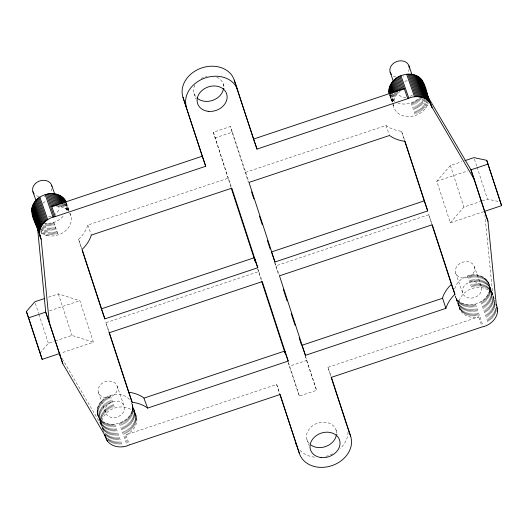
<?xml version="1.0" encoding="UTF-8"?>
<svg xmlns="http://www.w3.org/2000/svg" width="528" height="528" viewBox="0 0 528 528"><rect width="100%" height="100%" fill="white"/><g stroke="black" fill="none" stroke-linecap="round" stroke-linejoin="round"><path stroke-width="0.4" stroke-dasharray="2.64 1.98" d="M103.165 430.498L97.442 414.17C95.542 405.709 102.597 397.907 110.279 395.525A18.025 14.566 -19.3 0 1 130.68 401.062M62.159 358.604L101.647 425.759C100.485 417.569 107.276 410.388 114.668 408.052A18.025 14.566 -19.3 0 1 136.277 416.183C138.765 423.977 132.878 431.897 125.895 434.881L276.632 384.47L279.873 393.723M97.442 414.17C103.402 433.396 137.089 422.585 131.888 403.656A18.025 14.566 -19.3 0 0 131.558 402.758M330.7 375.857L327.914 367.316L478.691 316.892C471.913 318.496 463.518 316.424 460.086 309.89L455.294 296.498C461.498 309.362 481.853 306.24 487.885 294.723C495.541 282.051 478.969 270.488 467.544 276.038A18.025 14.566 -19.3 0 0 454.727 288.889M400.25 91.021L395.683 95.878L393.439 101.607L390.859 94.235M393.089 104.947L393.868 107.342A18.025 14.566 -19.3 0 0 415.477 115.474C421.397 113.5 426.776 108.841 428.287 102.623M39.95 353.06L48.371 343.299L54.45 341.266M483.727 211.629L450.318 222.803L436.775 181.262L450.358 165.521L461.769 161.707M450.318 222.803L463.901 207.062L481.404 201.208M81.418 247.975L78.606 239.389L80.19 237.791A36.049 29.126 -19.3 0 0 87.82 225.067L228.307 178.147L231.812 188.173M397.683 102.927A18.025 14.566 -19.3 0 0 411.088 102.94L415.358 100.993L419.034 98.228L423.416 110.761M69.742 213.055L70.884 215.675A18.025 14.566 -19.3 0 1 58.978 234.683L53.275 235.996L48.715 235.917L44.326 223.384L48.886 223.469L54.595 222.156A18.025 14.566 -19.3 0 0 63.776 215.49M231.02 187.4L213.332 132.238L230.531 126.489L249.011 182.417M214.909 137.993L232.102 132.238L230.531 126.489M48.503 297.185L58.384 293.878L79.867 300.689L93.416 342.23L60.806 353.14M436.775 181.262L467.854 170.867M49.586 310.82L79.867 300.689M108.676 331.3L105.864 322.707L258.773 271.57L262.013 280.823M274.969 262.739L275.972 265.822L428.729 214.731L432.241 224.756M55.209 341.009L71.933 335.419L93.416 342.23M482.163 200.957L487.489 199.175L498.67 201.511M305.435 356.169L316.569 390.311L299.369 396.059L289.337 366.221L306.537 360.472L305.257 356.552M245.5 172.392L386.008 125.459L386.384 125.743A36.049 29.126 -19.3 0 0 400.165 131.116L401.518 131.287L404.488 139.775M460.086 309.89L459.353 308.134A18.025 14.566 -19.3 0 1 471.926 288.572C479.193 285.991 488.928 287.661 492.802 294.941L484.915 215.464M56.423 206.131C60.971 206.197 65.677 207.907 68.633 211.477L65.789 203.366M40.9 232.795L44.497 234.821L48.715 235.917M427.251 101.389L428.023 103.6M426.136 100.142L427.687 104.564M425.462 100.36L427.271 105.521M488.816 283.279L495.086 301.165M424.208 99.086L426.789 106.458M488.413 282.414L494.96 301.112M487.945 281.576L492.327 294.109M487.397 280.784L491.786 293.311M489.74 287.951L494.914 302.729M423.403 99.264L426.241 107.375M486.79 280.025L491.179 292.552M489.694 288.928L495.686 306.035M486.123 279.305L490.512 291.839M489.575 289.905L495.568 307.012M422.275 98.683L425.627 108.266M485.39 278.639L489.779 291.166M489.383 290.882L496.195 310.325M484.605 278.012L488.987 290.545M489.119 291.859L496.201 312.081M420.565 96.604L424.948 109.131M483.76 277.438L488.149 289.971M488.776 292.829L496.135 313.823M482.869 276.923L487.258 289.45M419.826 97.436L424.215 109.963M488.367 293.779L495.719 314.78M481.932 276.461L486.321 288.988M487.885 294.723L495.238 315.718M480.949 276.052L485.338 288.585M487.337 295.634L494.69 316.635M418.183 98.987L422.572 111.514M479.932 275.708L484.321 288.235M486.724 296.531L494.347 318.305M417.285 99.7L421.674 112.233M478.883 275.418L483.265 287.951M486.044 297.396L493.396 318.391M477.8 275.2L482.189 287.727M416.348 100.373L420.73 112.9M474.441 266.693A9.913 8.012 -19.3 0 1 462.488 278.005A9.913 8.012 -19.3 0 1 458.185 264.818A9.913 8.012 -19.3 0 1 474.441 266.693L481.457 286.744A9.913 8.012 -19.3 0 1 469.504 298.056A9.913 8.012 -19.3 0 1 465.208 284.863A9.913 8.012 -19.3 0 1 481.457 286.744M485.311 298.228L492.664 319.222M476.692 275.035L481.081 287.569M415.358 100.993L419.747 113.52M484.513 299.02L491.872 320.021M475.57 274.936L479.952 287.47M414.335 101.561L418.724 114.094M483.668 299.779L491.02 320.78M474.428 274.903L478.817 287.437M413.285 102.076L417.668 114.609M482.77 300.491L490.4 322.271M473.273 274.936L477.662 287.47M412.196 102.538L416.585 115.071M481.826 301.165L489.456 322.938M472.118 275.035L476.507 287.562M480.843 301.785L488.466 323.558M411.088 102.94L415.477 115.474M470.963 275.194L475.352 287.72M469.808 275.411L474.197 287.945M468.666 275.695L473.055 288.222M467.544 276.038L471.926 288.572M475.444 304.082L482.797 325.076M474.302 304.366L481.932 326.146M473.154 304.583L477.536 317.117M471.992 304.742L476.381 317.275M470.837 304.841L475.226 317.368M396.455 92.644L396.97 94.116M395.261 92.037L396.297 94.981M469.689 304.867L474.078 317.401M394.647 92.928L395.683 95.878M468.547 304.834L472.936 317.368M394.099 93.845L395.129 96.789M467.419 304.742L471.808 317.269M393.36 94.043L394.654 97.733M455.638 272.983L462.653 293.033M392.693 94.261L394.238 98.683M466.316 304.577L470.705 317.11M392.093 94.492L393.901 99.653M465.234 304.352L469.623 316.886M391.571 94.73L393.631 100.63M464.185 304.069L468.567 316.595M390.482 94.479L393.32 102.584M390.185 94.717L392.766 102.089M389.961 94.948L392.542 102.32M463.162 303.719L467.551 316.252M389.809 95.165L392.39 102.538M392.647 103.277L393.868 107.342M389.222 93.892L392.06 102.181M462.185 303.316L466.574 315.843M461.248 302.854L465.63 315.381M460.35 302.333L464.739 314.866M459.512 301.765L463.901 314.292M458.726 301.138L463.109 313.672M457.994 300.472L462.383 312.998M457.321 299.752L461.71 312.279M456.713 298.993L461.102 311.527M456.172 298.195L460.561 310.728M454.964 295.607L459.353 308.134M386.008 125.459L389.248 134.713M327.914 367.316L331.155 376.57M223.133 83.813L224.756 88.44M336.046 430.023L337.663 434.65M275.972 265.822L279.477 275.84M194.073 93.529L195.967 98.927M306.986 439.745L308.873 445.144M87.82 225.067L91.331 235.092M66.185 202.244L69.023 210.349M70.013 213.18L70.785 215.391M66.383 203.471L68.963 210.844M66.119 203.399L68.699 210.771M78.606 239.389L82.117 249.407M65.399 203.372L67.98 210.745M64.944 203.425L67.267 210.058M64.429 203.524L66.495 209.425M105.864 322.707L109.375 332.732M63.868 203.676L65.67 208.831M63.248 203.874L64.792 208.296M62.581 204.131L63.868 207.814M131.888 403.656L136.277 416.183M132.145 404.573L136.534 417.1M61.868 204.448L62.905 207.392M132.33 405.511L136.719 418.037M132.442 406.468L136.831 418.994M132.475 407.431L136.864 419.965M61.123 204.818L61.895 207.029M132.436 408.408L136.825 420.935M132.317 409.385L136.706 421.918M60.08 204.514L60.852 206.725M132.125 410.368L136.514 422.895M131.855 411.345L136.244 423.872M59.268 205.009L59.783 206.481M131.518 412.309L135.907 424.842M131.109 413.266L135.491 425.792M130.627 414.203L135.01 426.73M130.073 415.12L134.462 427.647M129.459 416.011L133.848 428.545M128.786 416.876L133.175 429.403M117.176 386.179A9.913 8.012 -19.3 0 1 105.224 397.492A9.913 8.012 -19.3 0 1 100.921 384.298A9.913 8.012 -19.3 0 1 117.176 386.179L124.199 406.223A9.913 8.012 -19.3 0 1 112.246 417.536A9.913 8.012 -19.3 0 1 107.943 404.349A9.913 8.012 -19.3 0 1 124.199 406.223M128.047 417.707L132.436 430.241M127.255 418.506L131.644 431.033M126.403 419.258L130.792 431.792M125.512 419.978L129.895 432.505M124.568 420.644L128.957 433.178M123.578 421.265L127.967 433.798M53.823 222.42L58.212 234.947M53.48 222.539L57.862 235.066M122.562 421.839L126.944 434.366M52.345 222.862L56.734 235.396M121.506 422.354L129.4 444.906M51.196 223.126L55.585 235.66M120.417 422.816L127.776 443.81M50.048 223.331L54.43 235.858M110.279 395.525L114.668 408.052M119.308 423.218L127.208 445.771M48.886 223.469L53.275 235.996M109.171 395.927L113.56 408.454M47.731 223.542L52.12 236.075M108.088 396.389L112.477 408.916M46.583 223.555L50.972 236.082M107.032 396.904L111.421 409.431M45.448 223.502L49.837 236.029M106.009 397.472L110.398 410.005M114.734 424.228L122.628 446.78M105.026 398.092L109.415 410.626M44.002 225.416L47.619 235.732M113.579 424.321L121.202 446.094M104.082 398.765L108.471 411.292M43.19 225.911L46.543 235.488M112.424 424.354L120.054 446.127M103.184 399.478L107.573 412.012M42.662 227.08L45.5 235.184M111.283 424.321L118.642 445.315M42.174 228.188L44.497 234.821M102.34 400.237L106.722 412.764M110.161 424.222L117.513 445.216M41.461 228.499L43.527 234.399M101.541 401.029L105.93 413.563M98.373 392.469L105.395 412.513M41.052 229.495L42.603 233.917M109.052 424.063L116.681 445.837M40.953 231.172L41.725 233.383M100.808 401.867L105.197 414.394M107.969 423.839L115.328 444.833M100.129 402.725L104.518 415.259M106.92 423.548L114.272 444.55M99.515 403.623L103.904 416.15M105.904 423.205L113.256 444.2M98.967 404.54L103.356 417.067M104.92 422.796L112.273 443.797M98.485 405.478L102.874 418.004M103.983 422.334L111.065 442.556M98.076 406.428L102.458 418.961M103.092 421.819L110.444 442.814M97.733 407.398L102.122 419.925M102.247 421.245L109.329 441.467M97.469 408.375L101.858 420.902M101.462 420.625L108.544 440.84M97.277 409.352L101.66 421.885M100.729 419.951L105.633 433.95M97.159 410.335L101.548 422.862M100.063 419.232L104.689 432.458M97.112 411.305L101.501 423.839M99.455 418.48L104.082 431.699M97.152 412.276L101.534 424.802M97.258 413.233L103.805 431.93M306.537 360.472L316.569 390.311M474.454 159.205L476.758 166.254M477.015 167.039L487.489 199.175M450.358 165.521L463.901 207.062M401.518 131.287L404.323 139.894M428.729 214.731L431.785 224.11M232.102 132.238L248.219 181.652M274.567 262.436L278.659 274.982M213.332 132.238L228.307 178.147M258.02 269.26L258.773 271.57M288.493 362.696L299.369 396.059M257.624 268.97L261.459 280.731M288.064 362.3L289.337 366.221M276.632 384.47L279.418 393.01M58.384 293.878L71.933 335.419M35.33 303.329L38.656 313.52M38.914 314.299L48.371 343.299M393.314 104.531L393.426 105.488M309.322 443.639A15.319 12.382 -19.3 0 1 316.919 423.383A15.319 12.382 -19.3 0 1 336.541 433.237M216.83 77.18A15.319 12.382 -19.3 0 1 223.634 87.021M195.565 96.413A15.319 12.382 -19.3 0 1 194.898 85.041M201.135 78.56A15.319 12.382 -19.3 0 1 204.765 76.903M205.524 76.666A15.319 12.382 -19.3 0 1 207.088 76.283M348.031 431.977A27.04 21.846 -19.3 0 1 340.197 448.589M332.64 453.849A27.04 21.846 -19.3 0 1 324.496 456.68M314.556 457.162A27.04 21.846 -19.3 0 1 298.94 449.117M409.187 69.056A9.913 8.012 -19.3 0 1 407.246 73.174M403.821 75.907A9.913 8.012 -19.3 0 1 403.24 76.19M395.802 77.002A9.913 8.012 -19.3 0 1 392.654 75.577M412.467 94.928A9.913 8.012 -19.3 0 1 409.055 96.71M405.907 97.317A9.913 8.012 -19.3 0 1 397.175 92.242M404.712 81.292A9.913 8.012 -19.3 0 1 407.88 80.857M394.871 101.541A18.025 14.566 -19.3 0 1 389.809 95.707M66.495 203.148A18.025 14.566 -19.3 0 1 65.914 211.814M58.714 205.432A9.913 8.012 -19.3 0 1 55.202 214.408M51.176 216.381A9.913 8.012 -19.3 0 1 48.008 216.817M42.926 203.135A9.913 8.012 -19.3 0 1 46.22 201.181M51.929 188.542A9.913 8.012 -19.3 0 1 49.988 192.661M44.774 196.145A9.913 8.012 -19.3 0 1 44.154 196.337M39.131 196.607A9.913 8.012 -19.3 0 1 35.851 195.373"/><path stroke-width="0.79" d="M389.222 93.892C387.473 86.302 393.169 79.022 399.868 76.111C404.752 74.072 410.421 73.313 415.47 75.26C427.792 79.933 425.977 97.337 431.825 106.847L474.448 179.797L487.984 221.305L496.313 304.966C501.125 314.846 491.707 325.248 482.203 326.918L331.426 377.342L350.665 436.333A27.04 21.846 -19.3 0 1 331.795 465.683A27.04 21.846 -19.3 0 1 299.383 453.486L279.668 393.782M299.383 453.486L280.144 394.495L129.4 444.906C120.853 449.315 107.072 446.615 105.158 435.785L62.759 363.68L49.216 322.139L41.171 239.184L40.715 238.339C39.112 227.146 26.506 213.866 34.214 202.547C37.211 198.033 42.247 195.235 47.428 194.027C54.206 192.529 62.555 194.766 65.802 201.366M40.715 238.339C36.168 228.334 45.784 218.104 55.321 216.579L205.709 166.261L182.965 97.244A27.04 21.846 -19.3 0 1 201.828 67.901A27.04 21.846 -19.3 0 1 234.247 80.098L256.991 149.107L407.761 98.663C416.064 94.466 429.178 96.683 431.825 106.847M442.378 298.32L301.891 345.305L305.402 355.331L445.889 308.345L442.49 297.95A36.049 29.126 -19.3 0 1 450.358 285.305L451.407 284.282L432.043 224.888M445.889 308.345L446.002 307.976A36.049 29.126 -19.3 0 1 453.869 295.33L454.918 294.307L432.241 224.756L279.477 275.84L305.402 355.331M60.496 355.78L59.255 353.654L42.161 359.37L26.4 311.52L34.822 301.759L44.702 298.459M205.709 166.261L202.198 156.235L51.81 206.554L52.965 206.356L48.576 193.822M464.812 160.69L473.946 157.634L486.717 160.307L501.6 205.649L484.506 211.372L487.984 221.305M488.05 164.116L470.963 169.831L428.498 97.766L428.611 98.716L424.222 86.189M26.4 311.52L28.611 317.836L45.705 312.121L37.66 229.159L32.439 214.909M271.451 251.968L424.208 200.884L427.72 210.91L274.963 261.994L271.722 252.74M104.854 318.886L257.77 267.749L231.812 188.173L91.331 235.092A36.049 29.126 -19.3 0 1 88.862 240.808L87.76 242.642A36.049 29.126 -19.3 0 1 83.701 247.817L82.117 249.407L104.854 318.886L101.614 309.632M144.137 398.066L284.698 351.054L288.202 361.079L147.649 408.091L147.246 407.788A36.049 29.126 -19.3 0 0 133.465 402.422L132.145 402.257L128.641 392.238L129.954 392.403A36.049 29.126 -19.3 0 1 143.741 397.769L147.649 408.091M501.6 205.649L486.717 160.307M474.448 179.797L470.963 169.831L484.249 210.586M424.367 85.972L432.01 107.785M421.918 79.992L429.812 102.544M421.311 79.233L429.205 101.785M420.638 78.514L428.538 101.066M419.905 77.84L427.805 100.399M419.12 77.22L427.02 99.772M418.275 76.646L426.175 99.205M417.384 76.131L425.284 98.683M416.447 75.669L424.347 98.221M496.175 304.273L496.716 305.831M415.47 75.26L423.364 97.812M496.544 307.395L497.633 310.504M497.046 309.923L497.594 311.48M414.447 74.917L422.347 97.469M413.398 74.626L421.298 97.185M412.315 74.402L420.215 96.961M408.956 65.901L411.926 74.382M411.206 74.243L419.107 96.796M410.084 74.144L417.985 96.703M408.943 74.111L416.843 96.664M407.794 74.144L415.688 96.697M406.633 74.237L414.533 96.796M400.95 75.649L408.85 98.201M399.868 76.111L407.761 98.663M398.812 76.626L403.201 89.159L404.25 88.645L253.48 139.082L234.247 80.098M397.789 77.2L402.178 89.727M396.805 77.821L401.188 90.347M395.861 78.487L399.986 90.281M394.964 79.207L398.831 90.262M394.119 79.959L397.987 91.014M393.32 80.758L397.195 91.813M390.152 72.191L393.122 80.672M392.588 81.589L396.198 91.905M391.908 82.454L395.261 92.037M391.294 83.345L394.39 92.189M390.746 84.262L393.584 92.367M390.265 85.199L392.845 92.572M389.849 86.156L392.436 93.529M389.512 87.12L391.578 93.02M389.248 88.097L391.05 93.258M389.05 89.08L390.601 93.502M388.938 90.057L390.225 93.74M388.892 91.034L389.928 93.984M388.925 91.997L389.446 93.476M451.407 284.282L454.918 294.307M253.75 139.854L256.991 149.107M347.153 426.307L350.665 436.333M257.77 267.749L254.258 257.723L101.343 308.86L82.183 250.318M65.353 200.528L65.868 202M64.832 199.716L65.861 202.666M64.244 198.944L65.531 202.633M63.591 198.218L65.142 202.64M62.878 197.531L64.687 202.686M62.113 196.891L64.172 202.785M61.281 196.304L63.604 202.937M60.41 195.769L62.99 203.141M59.486 195.287L62.324 203.392M58.516 194.865L61.611 203.709M57.506 194.495L60.865 204.079M56.47 194.192L59.822 203.775M55.394 193.948L59.011 204.27M51.691 185.387L54.661 193.868M54.298 193.769L58.166 204.824M53.176 193.651L57.308 205.445M52.041 193.598L56.166 205.392M50.893 193.611L55.018 205.405M49.738 193.684L54.12 206.217M47.428 194.027L55.321 216.579M46.279 194.291L54.179 216.843M45.144 194.614L53.044 217.166M39.844 197.102L47.744 219.655M38.887 197.756L46.787 220.308M37.976 198.455L45.877 221.014M37.112 199.201L45.012 221.753M36.3 199.987L44.2 222.539M32.888 191.677L36.128 200.93M35.548 200.805L43.448 223.364M34.848 201.663L42.748 224.215M34.214 202.547L42.115 225.1M33.647 203.458L41.547 226.01M33.145 204.389L41.039 226.941M32.71 205.339L40.61 227.891M32.347 206.303L40.247 228.855M32.056 207.273L39.956 229.825M31.845 208.256L39.739 230.809M31.7 209.233L39.6 231.785M31.634 210.21L39.534 232.762M35.343 221.859L36.115 224.07M37.93 229.931L41.171 239.184M105.171 434.808L107.349 441.032M104.617 434.24L105.158 435.785M104.524 434.392L105.343 436.722M49.216 322.139L45.705 312.121L62.759 363.68M427.72 210.91L405.029 141.313L403.676 141.141A36.049 29.126 -19.3 0 1 389.895 135.769L389.519 135.485L249.011 182.417L274.963 261.994M404.573 140.672L424.208 200.884M331.208 377.408L346.903 425.535M251.546 191.849L253.843 198.904M259.472 216.157L262.284 224.789M267.399 240.471L270.217 249.097M283.259 289.1L287.1 300.861M291.192 313.414L295.027 325.175M299.119 337.729L301.422 344.784M288.202 361.079L262.284 281.596L109.375 332.732L132.145 402.257M254.509 258.489L255.763 262.337M284.698 351.054L285.457 353.384M231.277 188.186L255.578 262.693M261.716 281.516L285.245 353.674M182.965 97.244L202.198 156.235M108.933 332.086L128.383 391.453M28.611 317.836L42.161 359.37M423.925 84.295L424.109 85.232M223.542 88.348A15.319 12.382 -19.3 0 1 212.824 100.307A15.319 12.382 -19.3 0 1 196.891 97.898M336.455 434.564A15.319 12.382 -19.3 0 1 326.482 446.239A15.319 12.382 -19.3 0 1 310.847 444.979M186.47 107.27A27.04 21.846 -19.3 0 1 205.339 77.92A27.04 21.846 -19.3 0 1 237.752 90.116M391.446 74.474A9.913 8.012 -19.3 0 1 396.766 61.538A9.913 8.012 -19.3 0 1 409.279 67.98M34.188 193.954A9.913 8.012 -19.3 0 1 38.9 181.256A9.913 8.012 -19.3 0 1 51.935 186.404M296.789 445.731A27.04 21.846 -19.3 0 1 295.871 443.461M321.083 457.532A15.319 12.382 -19.3 0 0 339.55 440.048A15.319 12.382 -19.3 0 0 314.431 437.144A15.319 12.382 -19.3 0 0 321.083 457.532M208.171 111.316A15.319 12.382 -19.3 0 0 226.644 93.832A15.319 12.382 -19.3 0 0 201.524 90.928A15.319 12.382 -19.3 0 0 208.171 111.316"/></g></svg>
